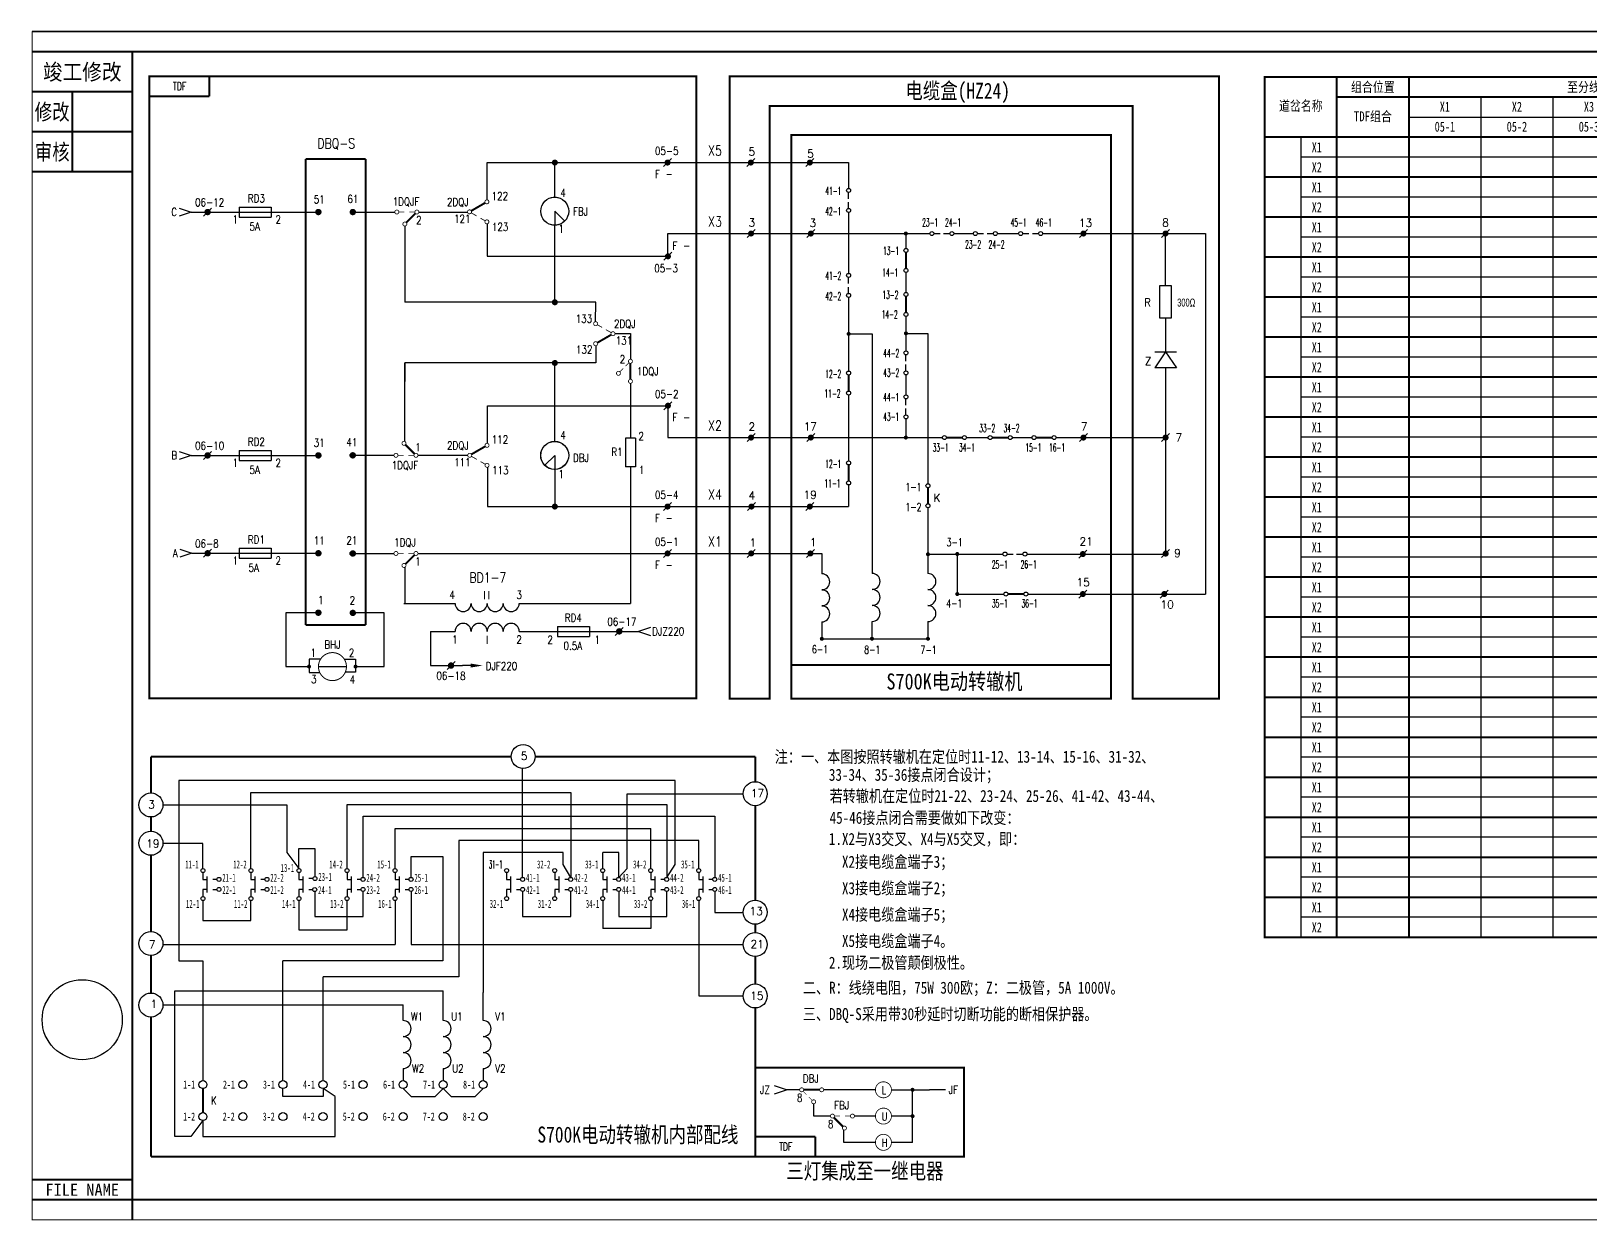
# Model space of a CAD drawing. Extents: x -408 to 269, y -621 to 26.
# Drawn here: x -408.2 to -18.5, y -620.9 to -323.5 of the extents above; entities that cross this region are included whole.
import ezdxf
from ezdxf.enums import TextEntityAlignment as Align

# ---------------------------------------------------------------- set-up
doc = ezdxf.new("R2010")
doc.units = 0
doc.header["$MEASUREMENT"] = 0
doc.linetypes.add('DASHED', pattern=[0.75, 0.5, -0.25])
for name, color, linetype in [('D2', 7, 'Continuous'), ('define', 7, 'Continuous'), ('TIE', 7, 'Continuous')]:
    doc.layers.add(name, color=color, linetype=linetype)
doc.styles.add('CHINESE', font='SimSun.ttf', dxfattribs={"width": 0.9})
doc.styles.add('GREEKC', font='greekc', dxfattribs={"width": 0.7})
doc.styles.add('HZ', font='txt.shx', dxfattribs={"width": 0.7, "bigfont": 'hztxt.shx'})
doc.styles.add('ITALICC', font='txt', dxfattribs={"width": 0.75})
doc.styles.add('ST', font='SimSun.ttf', dxfattribs={"width": 0.8})
doc.styles.get("Standard").update_dxf_attribs({"font": 'txt', "bigfont": 'hztxt.shx'})
doc.styles.add('TXT', font='txt')

# ---------------------------------------------------------------- blocks, each defined once
blk = doc.blocks.new('dlt_dc_18_d_3J+2X_outdoor_tb2')
at = {"color": 0}
for p, q in [((36, 10), (36, 0)), ((36, 0), (36, 10)), ((36, 0), (36, 10)), ((54, 10), (54, -200)), ((72, 10), (72, -200)), ((90, 10), (90, -200)), ((108, 10), (108, -200)), ((36, 5), (126, 5)), ((126, -5), (9, -5)), ((18, -5), (9, -5)), ((126, -15), (9, -15)), ((126, -25), (9, -25)), ((126, -35), (9, -35)), ((126, -45), (9, -45)), ((126, -55), (9, -55)), ((126, -65), (9, -65)), ((126, -75), (9, -75)), ((126, -85), (9, -85)), ((126, -95), (9, -95)), ((126, -105), (9, -105)), ((126, -115), (9, -115)), ((126, -125), (9, -125)), ((126, -135), (9, -135)), ((126, -145), (9, -145)), ((126, -155), (9, -155)), ((126, -165), (9, -165)), ((126, -175), (9, -175)), ((126, -185), (9, -185)), ((126, -195), (9, -195))]:
    blk.add_line(p, q, dxfattribs=at)
blk.add_line((9, 0), (9, -200))
at = {"color": 0, "const_width": 0.5}
for points in [[(126, 15), (0, 15), (0, -200), (126, -200)], [(18, 15), (18, -200)], [(36, 15), (36, -200)], [(126, 15), (126, -200)], [(18, 10), (126, 10)], [(0, 0), (126, 0)], [(126, -10), (0, -10)], [(126, -20), (0, -20)], [(126, -30), (0, -30)], [(126, -40), (0, -40)], [(126, -50), (0, -50)], [(126, -60), (0, -60)], [(126, -70), (0, -70)], [(126, -80), (0, -80)], [(126, -90), (0, -90)], [(126, -100), (0, -100)], [(126, -110), (0, -110)], [(126, -120), (0, -120)], [(126, -130), (0, -130)], [(126, -140), (0, -140)], [(126, -150), (0, -150)], [(126, -160), (0, -160)], [(126, -170), (0, -170)], [(126, -180), (0, -180)], [(126, -190), (0, -190)], [(126, -200), (0, -200)]]:
    blk.add_lwpolyline(points, dxfattribs=at)
at = {"color": 0, "style": 'CHINESE', "width": 0.8}
for s, p in [('组合位置', (27, 12.58)), ('至分线盘', (81, 12.58)), ('道岔名称', (9, 7.86)), ('TDF组合', (27, 5.23))]:
    blk.add_text(s, height=2.5, dxfattribs=at).set_placement(p, align=Align.MIDDLE)
at = {"style": 'ITALICC', "width": 0.75}
for s, p in [('X1', (45, 7.58)), ('X2', (63, 7.58)), ('X3', (81, 7.58)), ('X4', (99, 7.58)), ('X5', (117, 7.58)), ('05-1', (45, 2.58)), ('05-2', (63, 2.58)), ('05-3', (81, 2.58)), ('05-4', (99, 2.58)), ('05-5', (117, 2.58))]:
    blk.add_text(s, height=2.5, dxfattribs=at).set_placement(p, align=Align.MIDDLE)
at = {"color": 7, "style": 'ITALICC', "width": 0.75}
for s, p in [('X1', (13, -2.54)), ('X2', (13, -7.54)), ('X1', (13, -12.54)), ('X2', (13, -17.54)), ('X1', (13, -22.54)), ('X2', (13, -27.54)), ('X1', (13, -32.54)), ('X2', (13, -37.54)), ('X1', (13, -42.54)), ('X2', (13, -47.54)), ('X1', (13, -52.54)), ('X2', (13, -57.54)), ('X1', (13, -62.54)), ('X2', (13, -67.54)), ('X1', (13, -72.54)), ('X2', (13, -77.54)), ('X1', (13, -82.54)), ('X2', (13, -87.54)), ('X1', (13, -92.54)), ('X2', (13, -97.54)), ('X1', (13, -102.54)), ('X2', (13, -107.54)), ('X1', (13, -112.54)), ('X2', (13, -117.54)), ('X1', (13, -122.54)), ('X2', (13, -127.54)), ('X1', (13, -132.54)), ('X2', (13, -137.54)), ('X1', (13, -142.54)), ('X2', (13, -147.54)), ('X1', (13, -152.54)), ('X2', (13, -157.54)), ('X1', (13, -162.54)), ('X2', (13, -167.54)), ('X1', (13, -172.54)), ('X2', (13, -177.54)), ('X1', (13, -182.54)), ('X2', (13, -187.54)), ('X1', (13, -192.54)), ('X2', (13, -197.54))]:
    blk.add_text(s, height=2.5, dxfattribs=at).set_placement(p, align=Align.MIDDLE)
blk = doc.blocks.new('D')
blk.add_line((1, 1), (-1, -1))
at = {"const_width": 0.75}
blk.add_lwpolyline([(-0.375, 0, 1), (0.375, 0, 1)], format="xyb", close=True, dxfattribs=at)
blk = doc.blocks.new('D1')
at = {"const_width": 0.5}
blk.add_lwpolyline([(-0.25, 0, 1), (0.25, 0, 1)], format="xyb", close=True, dxfattribs=at)
blk = doc.blocks.new('A$C6B1B0498')
for p, q in [((95.54, 140.87), (95.54, 12.6)), ((119.17, 116.54), (119.17, 26.43))]:
    blk.add_line(p, q)
at = {"color": 0}
for p, q in [((109.2, 103.48), (109.2, 116.54)), ((110.66, 103.48), (107.66, 103.48)), ((107.66, 103.48), (107.66, 95.48)), ((110.66, 95.48), (110.66, 103.48)), ((107.66, 95.48), (110.66, 95.48)), ((109.2, 95.48), (109.2, 86.94)), ((109.2, 86.94), (106.51, 82.93)), ((106.51, 86.94), (111.9, 86.94)), ((109.2, 86.94), (111.9, 82.93)), ((111.9, 82.93), (106.51, 82.93)), ((109.2, 82.93), (109.2, 36.68)), ((94.37, 65.54), (109.17, 65.54)), ((94.37, 36.43), (109.2, 36.43))]:
    blk.add_line(p, q, dxfattribs=at)
at = {"const_width": 0.5}
for points in [[(10.25, 0.26), (0.25, 0.26), (0.25, 155.87), (122.53, 155.87), (122.53, 0.26), (100.97, 0.26), (100.97, 148.39), (10.25, 148.39), (10.25, 0.26)], [(95.54, 0.25), (15.67, 0.25), (15.67, 141.13), (95.54, 141.13), (95.54, 0.25)], [(15.67, 8.66), (95.54, 8.66)]]:
    blk.add_lwpolyline(points, dxfattribs=at)
at = {"layer": 'D2'}
for p, q in [((0.25, 155.87), (0.25, 0.26)), ((0.25, 155.87), (122.53, 155.87)), ((122.53, 0.26), (122.53, 155.87)), ((10.25, 0.26), (10.25, 148.39)), ((10.25, 148.39), (100.97, 148.39)), ((100.97, 148.39), (100.97, 0.26)), ((15.67, 141.13), (15.67, 0.25)), ((38.45, 141.13), (15.67, 141.13)), ((95.54, 141.13), (77.45, 141.13)), ((95.54, 0.25), (95.54, 141.13)), ((30.01, 134.28), (30.01, 127.81)), ((30.01, 125.24), (30.01, 126.81)), ((30.01, 122.81), (30.01, 124.37)), ((30.01, 121.81), (30.01, 106.54)), ((44.3, 116.54), (44.31, 112.77)), ((51.3, 116.54), (52.86, 116.54)), ((53.73, 116.54), (55.3, 116.54)), ((56.3, 116.54), (61.17, 116.54)), ((62.17, 116.54), (63.72, 116.54)), ((64.6, 116.54), (66.17, 116.54)), ((67.17, 116.54), (72.48, 116.54)), ((73.48, 116.54), (75.04, 116.54)), ((75.92, 116.54), (77.48, 116.54)), ((78.48, 116.54), (95.54, 116.54)), ((94.37, 116.54), (119.17, 116.54)), ((30.01, 104.01), (30.01, 105.58)), ((44.32, 106.77), (44.33, 101.81)), ((30.01, 101.58), (30.01, 103.14)), ((30.01, 100.54), (30.01, 82.15)), ((44.33, 95.81), (44.33, 87.21)), ((30.01, 91.46), (35.87, 91.46)), ((35.87, 91.46), (35.87, 31.59)), ((44.33, 91.59), (49.83, 91.59)), ((49.83, 91.59), (49.83, 53.99)), ((44.33, 84.64), (44.33, 86.21)), ((44.33, 82.21), (44.33, 83.77)), ((44.33, 81.21), (44.33, 76.21)), ((30.01, 76.15), (30.01, 59.7)), ((44.33, 73.64), (44.33, 75.21)), ((44.33, 71.21), (44.33, 72.77)), ((44.33, 70.21), (44.33, 65.54)), ((59.45, 65.54), (64.87, 65.54)), ((70.87, 65.54), (75.84, 65.54)), ((81.84, 65.54), (95.54, 65.54)), ((30.01, 53.7), (30.01, 48.3)), ((49.83, 47.99), (49.83, 31.56)), ((23.3, 36.57), (23.3, 31.48)), ((49.83, 36.43), (68.56, 36.43)), ((57.14, 36.43), (57.14, 26.43)), ((69.56, 36.43), (71.12, 36.43)), ((71.99, 36.43), (73.56, 36.43)), ((74.56, 36.43), (95.54, 36.43)), ((57.14, 26.43), (68.79, 26.43)), ((74.79, 26.43), (95.54, 26.43)), ((94.37, 26.43), (119.17, 26.43)), ((35.83, 19.56), (35.83, 15.24)), ((49.83, 19.56), (49.83, 15.24)), ((23.3, 19.48), (23.3, 15.24)), ((23.3, 15.24), (49.87, 15.24)), ((0.25, 0.26), (10.25, 0.26)), ((95.54, 0.25), (15.67, 0.25)), ((100.97, 0.26), (122.53, 0.26))]:
    blk.add_line(p, q, dxfattribs=at)
at = {"layer": 'D2', "const_width": 0.5}
for points in [[(44.05, 116.54, 1), (44.55, 116.54, 1)], [(29.76, 91.46, 1), (30.26, 91.46, 1)], [(44.08, 91.59, 1), (44.58, 91.59, 1)], [(44.05, 65.54, 1), (44.55, 65.54, 1)], [(49.58, 36.37, 1), (50.08, 36.37, 1)], [(23.05, 15.24, 1), (23.55, 15.24, 1)], [(35.58, 15.26, 1), (36.08, 15.26, 1)], [(49.58, 15.24, 1), (50.08, 15.24, 1)]]:
    blk.add_lwpolyline(points, format="xyb", close=True, dxfattribs=at)
for points in [[(44.33, 111.81), (44.33, 107.81)], [(44.33, 100.81), (44.33, 96.81)], [(30.01, 81.17), (30.01, 77.17)], [(58.44, 65.54), (54.44, 65.54)], [(69.87, 65.54), (65.87, 65.54)], [(80.84, 65.54), (76.84, 65.54)], [(30.01, 58.7), (30.01, 54.7)], [(49.83, 52.99), (49.83, 48.99)], [(73.79, 26.43), (69.79, 26.43)]]:
    blk.add_lwpolyline(points, dxfattribs=at)
at = {"layer": 'D2'}
for centre in [(30.01, 127.31), (30.01, 122.31), (50.8, 116.54), (55.8, 116.54), (61.67, 116.54), (66.67, 116.54), (72.98, 116.54), (77.98, 116.54), (44.33, 112.31), (30.01, 106.08), (44.33, 107.31), (30.01, 101.08), (44.33, 101.31), (44.33, 96.31), (44.33, 86.71), (30.01, 81.67), (44.33, 81.71), (30.01, 76.67), (44.33, 75.71), (44.33, 70.71), (53.94, 65.54), (58.94, 65.54), (65.37, 65.54), (70.37, 65.54), (76.34, 65.54), (81.34, 65.54), (30.01, 59.2), (30.01, 54.2), (49.83, 53.49), (49.83, 48.49), (69.06, 36.43), (74.06, 36.43), (69.29, 26.43), (74.29, 26.43)]:
    blk.add_circle(centre, 0.5, dxfattribs=at)
for centre in [(23.3, 29.48), (35.87, 29.59), (49.83, 29.56), (23.3, 25.48), (35.87, 25.59), (49.83, 25.56), (23.3, 21.48), (35.87, 21.59), (49.83, 21.56)]:
    blk.add_arc(centre, 2, 270, 90, dxfattribs=at)
at = {"color": 0}
for p in [(5.57, 134.28), (5.62, 116.54), (109.2, 116.54), (5.62, 65.54), (109.2, 65.54), (5.73, 48.3), (5.65, 36.57), (109.22, 36.54), (108.88, 26.43)]:
    blk.add_blockref('D', p, dxfattribs=at)
for p in [(57.14, 36.43), (57.14, 26.43)]:
    blk.add_blockref('D1', p)
at = {"layer": 'D2'}
for p in [(20.31, 134.28), (20.56, 116.54), (88.67, 116.54), (20.56, 65.54), (88.67, 65.54), (20.31, 48.3), (20.44, 36.57), (88.53, 36.43), (88.53, 26.43)]:
    blk.add_blockref('D', p, dxfattribs=at)
at = {"color": 0, "width": 0.969848}
for s, p in [('5', (5.01, 136)), ('5', (19.63, 135.5)), ('3', (5.01, 118.27)), ('3', (20.21, 118.18)), ('13', (87.49, 118.18)), ('8', (108.35, 118.28)), ('R', (103.81, 98.32)), ('Z', (104, 83.64)), ('2', (5.01, 67.27)), ('17', (18.77, 67.3)), ('7', (88.06, 67.3)), ('7', (111.7, 64.56)), ('4', (5.01, 50.03)), ('19', (18.7, 50.24)), ('K', (51.22, 49.5)), ('1', (5.25, 38.3)), ('1', (20.32, 38.37)), ('21', (87.72, 38.57)), ('9', (111.36, 35.66)), ('15', (86.96, 28.36)), ('10', (107.96, 22.81))]:
    blk.add_text(s, height=2, dxfattribs=at).set_placement(p)
at = {"color": 0}
for s, width, p, p2 in [('41-1', 0.666667, (24.16, 126.2), (28.16, 126.2)), ('42-1', 0.6, (24.16, 121.09), (28.16, 121.09)), ('23-1', 0.6, (48.38, 118.31), (52.38, 118.31)), ('24-1', 0.6, (54.1, 118.31), (58.1, 118.31)), ('45-1', 0.6, (70.48, 118.28), (74.48, 118.28)), ('46-1', 0.6, (76.76, 118.28), (80.76, 118.28)), ('13-1', 0.666667, (38.6, 111.21), (42.6, 111.21)), ('23-2', 0.545455, (59.11, 112.81), (63.11, 112.81)), ('24-2', 0.545455, (64.97, 112.81), (68.97, 112.81)), ('41-2', 0.6, (24.16, 104.97), (28.16, 104.97)), ('14-1', 0.666667, (38.4, 105.8), (42.4, 105.8)), ('42-2', 0.545455, (24.16, 99.85), (28.16, 99.85)), ('13-2', 0.6, (38.45, 100.21), (42.45, 100.21)), ('14-2', 0.6, (38.26, 95.33), (42.26, 95.33)), ('44-2', 0.545455, (38.64, 85.63), (42.64, 85.63)), ('12-2', 0.6, (24.16, 80.43), (28.16, 80.43)), ('43-2', 0.545455, (38.64, 80.75), (42.64, 80.75)), ('11-2', 0.666667, (23.97, 75.55), (27.97, 75.55)), ('44-1', 0.6, (38.64, 74.63), (42.64, 74.63)), ('43-1', 0.6, (38.64, 69.75), (42.64, 69.75)), ('33-2', 0.545455, (62.63, 66.89), (66.63, 66.89)), ('34-2', 0.545455, (68.7, 66.91), (72.7, 66.91)), ('33-1', 0.6, (50.99, 62.04), (54.99, 62.04)), ('34-1', 0.6, (57.58, 62.06), (61.58, 62.06)), ('15-1', 0.666667, (74.18, 62.05), (78.18, 62.05)), ('16-1', 0.666667, (80.09, 62.06), (84.09, 62.06)), ('12-1', 0.666667, (24.16, 57.97), (28.16, 57.97)), ('11-1', 0.75, (23.97, 53.09), (27.97, 53.09)), ('1-2', 0.857143, (44.21, 47.17), (48.21, 47.17)), ('3-1', 0.857143, (54.48, 38.37), (58.48, 38.37)), ('25-1', 0.6, (65.79, 32.8), (69.79, 32.8)), ('26-1', 0.6, (72.99, 32.85), (76.99, 32.85)), ('4-1', 0.857143, (54.38, 23.1), (58.38, 23.1)), ('35-1', 0.6, (65.79, 23.09), (69.79, 23.09)), ('36-1', 0.6, (73.2, 23.09), (77.2, 23.09)), ('6-1', 0.857143, (20.83, 11.61), (24.83, 11.61)), ('8-1', 0.857143, (33.89, 11.52), (37.89, 11.52)), ('7-1', 0.857143, (47.97, 11.47), (51.97, 11.47))]:
    blk.add_text(s, height=2, dxfattribs=dict(at, width=width)).set_placement(p, p2, align=Align.FIT)
at = {"style": 'GREEKC', "width": 0.7}
blk.add_text('300W', height=2, dxfattribs=at).set_placement((112.1, 98.28))
at = {"color": 0}
blk.add_text('1-1', height=2, dxfattribs=at).set_placement((44.21, 52.17), (48.21, 52.17), align=Align.FIT)
at = {"layer": 'D2', "style": 'ST', "width": 0.8}
blk.add_text('电缆盒(HZ24)', height=4, dxfattribs=at).set_placement((44.17, 150.22))
at = {"layer": 'D2', "style": 'ST', "width": 0.801047}
blk.add_text('S700K电动转辙机', height=4, dxfattribs=at).set_placement((39.45, 2.58), (73.45, 2.58), align=Align.FIT)
blk = doc.blocks.new('1')
blk.add_circle((0, 0), 1)
blk = doc.blocks.new('A$C5C3D65E0')
for p, q in [((134, 94.25), (10, 94.25)), ((10, 94.25), (10, 49.18)), ((95.89, 70.04), (95.89, 97.25)), ((134, 73.25), (134, 94.25)), ((28, 91.25), (107.89, 91.25)), ((28, 72.25), (28, 91.25)), ((107.89, 91.25), (107.89, 70.04)), ((122, 90.88), (151, 90.88)), ((122, 72.25), (122, 90.88)), ((6, 88.13), (37, 88.13)), ((37, 88.13), (37, 76.25)), ((52, 88.25), (131.89, 88.25)), ((52, 72.25), (52, 88.25)), ((131.89, 88.25), (131.89, 70.04)), ((56, 85.35), (143.89, 85.35)), ((56, 70.04), (56, 85.35)), ((64, 82.25), (127.89, 82.25)), ((64, 72.25), (64, 82.25)), ((127.89, 72.25), (127.89, 82.25)), ((143.89, 85.35), (143.89, 70.04)), ((16, 78.48), (6, 78.48)), ((16, 72.25), (16, 78.48)), ((139.89, 79.25), (79.93, 79.25)), ((79.93, 79.25), (79.93, 45.2)), ((139.89, 72.25), (139.89, 79.25)), ((37, 76.25), (40, 72.25)), ((40, 72.25), (40, 77.25)), ((40, 77.25), (44, 77.25)), ((44, 77.25), (44, 70.25)), ((68, 75.25), (75.93, 75.25)), ((68, 70.04), (68, 75.25)), ((75.93, 75.25), (75.93, 49.18)), ((86, 76.25), (86, 41.25)), ((106, 76.25), (86, 76.25)), ((106, 73.25), (106, 76.25)), ((119.89, 76.25), (115.89, 76.25)), ((115.89, 72.25), (115.89, 76.25)), ((119.89, 70.04), (119.89, 76.25)), ((16, 71.25), (16, 69.54)), ((17, 70.25), (17, 66.25)), ((28, 71.25), (28, 69.54)), ((29, 70.25), (29, 66.25)), ((40, 71.25), (40, 69.54)), ((41, 70.25), (41, 66.25)), ((52, 71.25), (52, 69.54)), ((53, 70.25), (53, 66.25)), ((64, 71.25), (64, 69.54)), ((65, 70.25), (65, 66.25)), ((91.89, 71.25), (91.89, 69.54)), ((92.89, 70.25), (92.89, 66.25)), ((103.89, 71.25), (103.89, 69.54)), ((104.89, 70.25), (104.89, 66.25)), ((107.89, 70.04), (106, 73.25)), ((115.89, 71.25), (115.89, 69.54)), ((116.89, 70.25), (116.89, 66.25)), ((119.89, 70.04), (122, 72.25)), ((127.89, 71.25), (127.89, 69.54)), ((128.89, 70.25), (128.89, 66.25)), ((131.89, 70.04), (134, 73.25)), ((139.89, 71.25), (139.89, 69.54)), ((140.89, 70.25), (140.89, 66.25)), ((16, 69.54), (17, 69.54)), ((17, 67.02), (16, 67.02)), ((16, 67.02), (16, 65.25)), ((19.5, 69.54), (18.5, 69.54)), ((18.5, 67.02), (19.5, 67.02)), ((28, 69.54), (29, 69.54)), ((28, 67.02), (28, 65.25)), ((29, 67.02), (28, 67.02)), ((31.5, 69.54), (30.5, 69.54)), ((30.5, 67.02), (31.5, 67.02)), ((40, 69.54), (41, 69.54)), ((40, 67.02), (40, 65.25)), ((41, 67.02), (40, 67.02)), ((42.43, 66.99), (43.43, 66.99)), ((43.5, 69.75), (42.5, 69.75)), ((43.93, 66.49), (43.93, 60.25)), ((52, 69.54), (53, 69.54)), ((52, 67.02), (52, 65.25)), ((53, 67.02), (52, 67.02)), ((55.5, 69.54), (54.5, 69.54)), ((54.5, 67.02), (55.5, 67.02)), ((56, 60.25), (56, 66.52)), ((64, 69.54), (65, 69.54)), ((64, 67.02), (64, 65.25)), ((65, 67.02), (64, 67.02)), ((67.5, 69.54), (66.5, 69.54)), ((66.5, 67.02), (67.5, 67.02)), ((68, 66.52), (68, 53.25)), ((91.89, 69.54), (92.89, 69.54)), ((92.89, 67.02), (91.89, 67.02)), ((91.89, 67.02), (91.89, 65.25)), ((95.39, 69.54), (94.39, 69.54)), ((94.39, 67.02), (95.39, 67.02)), ((95.89, 66.52), (95.89, 60.25)), ((103.89, 69.54), (104.89, 69.54)), ((104.89, 67.02), (103.89, 67.02)), ((103.89, 67.02), (103.89, 65.25)), ((107.39, 69.54), (106.39, 69.54)), ((106.39, 67.02), (107.39, 67.02)), ((107.89, 60.25), (107.89, 66.52)), ((115.89, 69.54), (116.89, 69.54)), ((116.89, 67.02), (115.89, 67.02)), ((115.89, 67.02), (115.89, 65.25)), ((119.39, 69.54), (118.39, 69.54)), ((118.39, 67.02), (119.39, 67.02)), ((119.89, 66.52), (119.89, 60.25)), ((127.89, 69.54), (128.89, 69.54)), ((127.89, 67.02), (127.89, 65.25)), ((128.89, 67.02), (127.89, 67.02)), ((131.39, 69.54), (130.39, 69.54)), ((130.39, 67.02), (131.39, 67.02)), ((131.89, 60.25), (131.89, 66.52)), ((139.89, 69.54), (140.89, 69.54)), ((139.89, 67.02), (139.89, 65.25)), ((140.89, 67.02), (139.89, 67.02)), ((143.39, 69.54), (142.39, 69.54)), ((142.39, 67.02), (143.39, 67.02)), ((143.89, 66.52), (143.89, 61.25)), ((16, 64.25), (16, 59.25)), ((28, 59.25), (28, 64.25)), ((40, 64.25), (40, 56.91)), ((52, 56.91), (52, 64.25)), ((64, 64.25), (64, 53.25)), ((115.89, 64.25), (115.89, 57.25)), ((127.89, 64.25), (127.89, 57.25)), ((139.89, 64.25), (139.89, 40.39)), ((16, 59.25), (28, 59.25)), ((43.93, 60.25), (56, 60.25)), ((95.89, 60.25), (107.89, 60.25)), ((119.89, 60.25), (131.89, 60.25)), ((143.89, 61.25), (151, 61.25)), ((40, 56.91), (52, 56.91)), ((127.89, 57.25), (115.89, 57.25)), ((5.99, 53.25), (64, 53.25)), ((68, 53.25), (151, 53.25)), ((10, 49.18), (16, 49.18)), ((16, 49.18), (16, 19.25)), ((75.93, 49.18), (36, 49.18)), ((36, 19.25), (36, 49.18)), ((79.93, 45.2), (46, 45.2)), ((46, 19.25), (46, 45.2)), ((9, 5.25), (9, 41.67)), ((9, 41.67), (76, 41.67)), ((76, 34.25), (76, 41.67)), ((86, 34.25), (86, 41.25)), ((139.89, 40.39), (151, 40.39)), ((6, 38.2), (66, 38.2)), ((66, 34.25), (66, 38.2)), ((66, 22.25), (66, 19.25)), ((76, 22.25), (76, 19.25)), ((86, 22.25), (86, 19.25)), ((36, 15.25), (36, 17.25)), ((49, 15.25), (46, 17.25)), ((46, 17.25), (46, 15.25)), ((66, 17.25), (68, 15.25)), ((76, 17.25), (74, 15.25)), ((76, 17.25), (78, 15.25)), ((84, 15.25), (86, 17.25)), ((46, 15.25), (36, 15.25)), ((49, 5.25), (49, 15.25)), ((68, 15.25), (74, 15.25)), ((78, 15.25), (84, 15.25)), ((16, 9.25), (13, 5.25)), ((16, 9.25), (16, 5.25)), ((13, 5.25), (9, 5.25)), ((16, 5.25), (49, 5.25))]:
    blk.add_line(p, q)
at = {"const_width": 0.5}
for points in [[(3, 100.25), (93, 100.25)], [(3, 91.13), (3, 100.25)], [(99, 100.25), (154, 100.25)], [(154, 100.25), (154, 93.96)], [(154, 87.96), (154, 64.32)], [(3, 81.57), (3, 85.13)], [(3, 56.51), (3, 75.57)], [(154, 58.32), (154, 56.25)], [(3, 41.13), (3, 50.51)], [(154, 50.25), (154, 43.39)], [(3, 0.25), (3, 35.13)], [(154, 37.39), (154, 0.25)], [(16, 11.25), (16, 17.25)], [(154, 0.25), (3, 0.25)]]:
    blk.add_lwpolyline(points, dxfattribs=at)
for centre, radius in [((96, 100.25), 3), ((154, 90.96), 3), ((3, 88.13), 3), ((3, 78.57), 3), ((16, 71.75), 0.5), ((28, 71.75), 0.5), ((40, 71.75), 0.5), ((44, 69.75), 0.5), ((52, 71.75), 0.5), ((64, 71.75), 0.5), ((91.89, 71.75), 0.5), ((103.89, 71.75), 0.5), ((115.89, 71.75), 0.5), ((127.89, 71.75), 0.5), ((139.89, 71.75), 0.5), ((20, 69.54), 0.5), ((20, 67.02), 0.5), ((32, 69.54), 0.5), ((32, 67.02), 0.5), ((43.93, 66.99), 0.5), ((56, 69.54), 0.5), ((56, 67.02), 0.5), ((68, 69.54), 0.5), ((68, 67.02), 0.5), ((95.89, 69.54), 0.5), ((95.89, 67.02), 0.5), ((107.89, 69.54), 0.5), ((107.89, 67.02), 0.5), ((119.89, 69.54), 0.5), ((119.89, 67.02), 0.5), ((131.89, 69.54), 0.5), ((131.89, 67.02), 0.5), ((143.89, 69.54), 0.5), ((143.89, 67.02), 0.5), ((16, 64.75), 0.5), ((28, 64.75), 0.5), ((40, 64.75), 0.5), ((52, 64.75), 0.5), ((64, 64.75), 0.5), ((91.89, 64.75), 0.5), ((103.89, 64.75), 0.5), ((115.89, 64.75), 0.5), ((127.89, 64.75), 0.5), ((139.89, 64.75), 0.5), ((154, 61.32), 3), ((3, 53.51), 3), ((154, 53.25), 3), ((154, 40.39), 3), ((3, 38.13), 3)]:
    blk.add_circle(centre, radius)
for centre in [(66, 32.25), (76, 32.25), (86, 32.25), (66, 28.25), (76, 28.25), (86, 28.25), (66, 24.25), (76, 24.25), (86, 24.25)]:
    blk.add_arc(centre, 2, 270, 90)
for p in [(16, 18.25), (26, 18.25), (36, 18.25), (46, 18.25), (56, 18.25), (66, 18.25), (76, 18.25), (86, 18.25), (16, 10.25), (26, 10.25), (36, 10.25), (46, 10.25), (56, 10.25), (66, 10.25), (76, 10.25), (86, 10.25)]:
    blk.add_blockref('1', p)
at = {"color": 0, "width": 0.969848}
for s, p in [('5', (95.42, 99.38)), ('17', (152.89, 90.08)), ('3', (2.33, 87.24)), ('19', (1.84, 77.49)), ('13', (152.54, 60.62)), ('7', (2.52, 52.26)), ('21', (152.79, 52.37)), ('1', (2.89, 37.4)), ('15', (152.77, 39.45))]:
    blk.add_text(s, height=2, dxfattribs=at).set_placement(p)
at = {"style": 'TXT'}
for s, width, p, p2 in [('11-1', 0.631381, (11.57, 72.28), (14.94, 72.28)), ('12-2', 0.505105, (23.57, 72.28), (26.94, 72.28)), ('14-2', 0.505105, (47.57, 72.28), (50.94, 72.28)), ('15-1', 0.561228, (59.57, 72.28), (62.94, 72.28)), ('32-2', 0.459186, (99.47, 72.28), (102.83, 72.28)), ('33-1', 0.505105, (111.47, 72.28), (114.83, 72.28)), ('34-2', 0.459186, (123.47, 72.28), (126.83, 72.28)), ('35-1', 0.505105, (135.47, 72.28), (138.83, 72.28)), ('21-1', 0.561228, (20.84, 68.95), (24.2, 68.95)), ('22-2', 0.459186, (32.84, 68.95), (36.2, 68.95)), ('13-1', 0.561228, (35.41, 71.4), (38.78, 71.4)), ('23-1', 0.505105, (44.84, 69.16), (48.2, 69.16)), ('24-2', 0.459186, (56.84, 68.95), (60.2, 68.95)), ('25-1', 0.505105, (68.84, 68.95), (72.2, 68.95)), ('41-1', 0.561228, (96.73, 68.95), (100.1, 68.95)), ('42-2', 0.459186, (108.73, 68.95), (112.1, 68.95)), ('43-1', 0.505105, (120.73, 68.95), (124.1, 68.95)), ('44-2', 0.459186, (132.73, 68.95), (136.1, 68.95)), ('45-1', 0.505105, (144.73, 68.95), (148.1, 68.95)), ('22-1', 0.505105, (20.84, 65.89), (24.2, 65.89)), ('21-2', 0.505105, (32.84, 65.89), (36.2, 65.89)), ('24-1', 0.505105, (44.77, 65.86), (48.14, 65.86)), ('23-2', 0.459186, (56.84, 65.89), (60.2, 65.89)), ('26-1', 0.505105, (68.84, 65.89), (72.2, 65.89)), ('42-1', 0.505105, (96.73, 65.89), (100.1, 65.89)), ('41-2', 0.505105, (108.73, 65.89), (112.1, 65.89)), ('44-1', 0.505105, (120.73, 65.89), (124.1, 65.89)), ('43-2', 0.459186, (132.73, 65.89), (136.1, 65.89)), ('46-1', 0.505105, (144.73, 65.89), (148.1, 65.89)), ('12-1', 0.561228, (11.77, 62.42), (15.13, 62.42)), ('11-2', 0.561228, (23.77, 62.42), (27.13, 62.42)), ('14-1', 0.561228, (35.77, 62.42), (39.13, 62.42)), ('13-2', 0.505105, (47.77, 62.42), (51.13, 62.42)), ('16-1', 0.561228, (59.77, 62.42), (63.13, 62.42)), ('32-1', 0.505105, (87.66, 62.42), (91.03, 62.42)), ('31-2', 0.505105, (99.66, 62.42), (103.03, 62.42)), ('34-1', 0.505105, (111.66, 62.42), (115.03, 62.42)), ('33-2', 0.459186, (123.66, 62.42), (127.03, 62.42)), ('36-1', 0.505105, (135.66, 62.42), (139.03, 62.42))]:
    blk.add_text(s, height=2, dxfattribs=dict(at, width=width)).set_placement(p, p2, align=Align.FIT)
at = {"color": 0, "width": 0.561228}
blk.add_text('31-1', height=2, dxfattribs=at).set_placement((87.47, 72.28), (90.83, 72.28), align=Align.FIT)
at = {"style": 'TXT', "width": 0.7}
for s, p in [('1-1', (11.05, 17.25)), ('2-1', (21, 17.25)), ('3-1', (31, 17.25)), ('4-1', (41, 17.25)), ('5-1', (51, 17.25)), ('6-1', (61, 17.25)), ('7-1', (71, 17.25)), ('8-1', (81, 17.25)), ('1-2', (11.05, 9.25)), ('2-2', (20.93, 9.25)), ('3-2', (30.93, 9.25)), ('4-2', (40.93, 9.25)), ('5-2', (50.93, 9.25)), ('6-2', (60.93, 9.25)), ('7-2', (70.93, 9.25)), ('8-2', (80.93, 9.25))]:
    blk.add_text(s, height=2, dxfattribs=at).set_placement(p)
at = {"layer": 'D2', "style": 'ST', "width": 0.801047}
blk.add_text('S700K电动转辙机内部配线', height=4, dxfattribs=at).set_placement((124.69, 5.83), align=Align.MIDDLE)
at = {"layer": 'TIE', "color": 0, "width": 0.8}
for s, p in [('W1', (68, 34.25)), ('U1', (78, 34.25)), ('V1', (89, 34.25)), ('W2', (68.26, 21.25)), ('U2', (78.26, 21.25)), ('V2', (89, 21.25)), ('K', (18, 13.25))]:
    blk.add_text(s, height=2, dxfattribs=at).set_placement(p)
blk = doc.blocks.new('W54')
for p, q in [((0, 0), (3, 1)), ((3, -1), (0, 0))]:
    blk.add_line(p, q)
blk = doc.blocks.new('W55')
at = {"rotation": 180}
blk.add_blockref('W54', (0, 0), dxfattribs=at)
blk = doc.blocks.new('W21')
blk.add_line((-1, -1), (1, 1))
at = {"const_width": 0.8}
blk.add_lwpolyline([(-0.4, 0, 1), (0.4, 0, 1)], format="xyb", close=True, dxfattribs=at)
blk = doc.blocks.new('144')
at = {"const_width": 0.2}
for points in [[(1, 0, -1), (0, 0, -1)], [(6, 0, -1), (5, 0, -1)], [(4, -3, -1), (3, -3, -1)]]:
    blk.add_lwpolyline(points, format="xyb", close=True, dxfattribs=at)
for points, const_width in [([(2.4, 0), (1, 0)], 0.15), ([(5, 0), (3.6, 0)], 0.15), ([(0.85, -0.35), (3.15, -2.65)], 0.5)]:
    blk.add_lwpolyline(points, dxfattribs=dict(const_width=const_width))
blk.add_lwpolyline([(5.5, -1.3, 0, 0, 0), (5.5, -2.3, 0.8, 0, 0), (5.5, -4.5, 0, 0, 0)], format="xyseb")
at = {"width": 0.8}
for tag, p in [('RELAY', (3, 2.2)), ('0', (0, -2))]:
    blk.add_attdef(tag, text='', height=2, dxfattribs=at).set_placement(p, align=Align.MIDDLE)
blk = doc.blocks.new('143')
at = {"const_width": 0.2}
for points in [[(-6, 0, 1), (-5, 0, 1)], [(-1, 0, 1), (0, 0, 1)], [(-4, -3, 1), (-3, -3, 1)]]:
    blk.add_lwpolyline(points, format="xyb", close=True, dxfattribs=at)
for points, const_width in [([(-5, 0), (-3.6, 0)], 0.15), ([(-2.4, 0), (-1, 0)], 0.15), ([(-0.85, -0.35), (-3.15, -2.65)], 0.5)]:
    blk.add_lwpolyline(points, dxfattribs=dict(const_width=const_width))
blk.add_lwpolyline([(-5.5, -1.3, 0, 0, 0), (-5.5, -2.3, 0.8, 0, 0), (-5.5, -4.5, 0, 0, 0)], format="xyseb")
at = {"width": 0.8}
for tag, p in [('RELAY', (-3, 2.2)), ('0', (0, -2))]:
    blk.add_attdef(tag, text='', height=2, dxfattribs=at).set_placement(p, align=Align.MIDDLE)
blk = doc.blocks.new('T')
blk.add_line((0, 3), (0, 0))
blk.add_lwpolyline([(0, 2, 1, 0, 0), (0, 5, 0, 0, 0)], format="xyseb")

msp = doc.modelspace()

# ---------------------------------------------------------------- linework, layer by layer
at = {"color": 7}
for p, q in [((158.39, -323.64), (-408, -323.64)), ((-408, -323.64), (158.39, -323.64)), ((-408, -323.64), (158.39, -323.64)), ((-219.48, -588.14), (-222.48, -587.14)), ((-222.48, -589.14), (-219.48, -588.14)), ((-216.22, -588.14), (-219.48, -588.14)), ((-197.29, -588.14), (-210.22, -588.14)), ((-193.29, -588.14), (-183.8, -588.14)), ((-188.01, -601.27), (-188.01, -588.14))]:
    msp.add_line(p, q, dxfattribs=at)
for p, q in [((-408, -323.64), (158.39, -323.64)), ((-408, -323.64), (158.39, -323.64)), ((-277.42, -368.53), (-277.42, -372.03)), ((-249.14, -380.11), (-249.14, -374.1)), ((-249.14, -374.1), (-244.14, -374.1)), ((-249.14, -417.1), (-249.14, -425.1)), ((-249.14, -425.1), (-244.14, -425.1)), ((-314.91, -457.58), (-314.91, -466.59)), ((-336.03, -480.54), (-338.82, -480.54)), ((-338.82, -480.54), (-338.82, -483.84)), ((-336.45, -482.34), (-329.47, -482.34)), ((-329.99, -480.47), (-327.2, -480.47)), ((-327.2, -480.47), (-327.2, -483.78)), ((-338.82, -483.84), (-336.09, -483.84)), ((-327.2, -483.78), (-329.77, -483.78)), ((-212.72, -594.71), (-212.72, -591.64)), ((-208.53, -594.71), (-212.72, -594.71)), ((-197.29, -594.71), (-202.53, -594.71)), ((-188.01, -594.71), (-193.29, -594.71)), ((-205.21, -601.27), (-205.21, -598.24)), ((-197.29, -601.27), (-205.21, -601.27)), ((-188.01, -601.27), (-193.29, -601.27))]:
    msp.add_line(p, q)
for points, const_width in [([(-408, -620.64), (173.39, -620.64), (173.39, -323.64), (-408, -323.64)], 0.2), ([(-227.33, -582.6), (-175.17, -582.6), (-175.17, -604.83), (-227.33, -604.83)], 0.5)]:
    msp.add_lwpolyline(points, close=True, dxfattribs=dict(const_width=const_width))
for points in [[(-408, -328.64, 0.5, 0.5, 0), (-383, -328.64, 0.5, 0.5, 0)], [(-408, -338.64, 0.5, 0.5, 0), (-383, -338.64, 0.5, 0.5, 0)], [(-398, -358.64, 0.5, 0.5, 0), (-398, -338.64, 0.5, 0.5, 0)], [(-408, -348.64, 0.5, 0.5, 0), (-383, -348.64, 0.5, 0.5, 0)], [(-408, -358.64, 0.5, 0.5, 0), (-383, -358.64, 0.5, 0.5, 0)], [(-294.81, -366.44, 0.5, 0.5, 0), (-298.27, -368.44, 0.5, 0.5, 0)], [(-280.24, -372.1, 0, 0, 0), (-280.24, -373.1, 0.8, 0, 0), (-280.24, -375.3, 0, 0, 0)], [(-266.76, -401.4, 0.5, 0.5, 0), (-263.3, -399.4, 0.5, 0.5, 0)], [(-260.51, -410.24, 0, 0, 0), (-260.51, -411.24, 0.8, 0, 0), (-260.51, -413.44, 0, 0, 0)], [(-317.05, -425.24, 0, 0, 0), (-317.05, -426.24, 0.8, 0, 0), (-317.05, -428.44, 0, 0, 0)], [(-294.77, -427.3, 0.5, 0.5, 0), (-298.24, -429.3, 0.5, 0.5, 0)], [(-280.2, -436.4, 0, 0, 0), (-280.2, -435.4, 0.8, 0, 0), (-280.2, -433.2, 0, 0, 0)], [(-329.61, -485.46, 0, 0, 0), (-329.61, -486.46, 0.8, 0, 0), (-329.61, -488.66, 0, 0, 0)], [(-210.72, -592.64, 0, 0, 0), (-210.72, -591.64, 0.8, 0, 0), (-210.72, -589.44, 0, 0, 0)], [(-408, -610.64, 0.5, 0.5, 0), (-383, -610.64, 0.5, 0.5, 0)]]:
    msp.add_lwpolyline(points, format="xyseb")
for points in [[(-383, -615.64, 0.5, 0.5, 0), (168.39, -615.64, 0.5, 0.5, 0), (168.39, -328.64, 0.5, 0.5, 0), (-383, -328.64, 0.5, 0.5, 0)], [(-293.88, -366.19, 0.2, 0.2, -1), (-294.88, -366.19, 0.2, 0.2, -1)], [(-298.21, -368.69, 0.2, 0.2, -1), (-299.21, -368.69, 0.2, 0.2, -1)], [(-293.88, -371.19, 0.2, 0.2, -1), (-294.88, -371.19, 0.2, 0.2, -1)], [(-267.7, -396.65, 0.2, 0.2, -1), (-266.7, -396.65, 0.2, 0.2, -1)], [(-267.7, -401.65, 0.2, 0.2, -1), (-266.7, -401.65, 0.2, 0.2, -1)], [(-263.37, -399.15, 0.2, 0.2, -1), (-262.37, -399.15, 0.2, 0.2, -1)], [(-293.84, -427.05, 0.2, 0.2, -1), (-294.84, -427.05, 0.2, 0.2, -1)], [(-298.17, -429.55, 0.2, 0.2, -1), (-299.17, -429.55, 0.2, 0.2, -1)], [(-293.84, -432.05, 0.2, 0.2, -1), (-294.84, -432.05, 0.2, 0.2, -1)]]:
    msp.add_lwpolyline(points, format="xyseb", close=True)
for points, const_width in [([(-70.86, -328.64), (-383, -328.64)], 0.5), ([(-242.08, -334.78), (-242.08, -490.26), (-378.76, -490.26), (-378.76, -334.78), (-242.08, -334.78), (-242.08, -490.26)], 0.5), ([(-296.94, -369.72), (-298.27, -368.94)], 0.2), ([(-294.81, -370.94), (-295.98, -370.27)], 0.2), ([(-266.76, -396.9), (-265.59, -397.58)], 0.2), ([(-264.64, -398.13), (-263.3, -398.9)], 0.2), ([(-260.31, -407.85), (-261.16, -408.7)], 0.15), ([(-258.87, -406.4), (-259.71, -407.25)], 0.15), ([(-258.51, -406.55), (-258.51, -410.55)], 0.5), ([(-312.45, -429.19), (-314.74, -426.9)], 0.5), ([(-316.6, -429.55), (-315.2, -429.55)], 0.15), ([(-314, -429.55), (-312.6, -429.55)], 0.15), ([(-296.9, -430.57), (-298.24, -429.8)], 0.2), ([(-294.77, -431.8), (-295.95, -431.12)], 0.2), ([(-383, -620.64), (-383, -615.64), (-408, -615.64)], 0.5)]:
    msp.add_lwpolyline(points, dxfattribs=dict(const_width=const_width))
at = {"linetype": 'ByBlock', "const_width": 0.5}
msp.add_lwpolyline([(-383, -328.64), (-383, -589.56)], dxfattribs=at)
at = {"color": 0}
for points, const_width in [([(-363.76, -339.78), (-378.76, -339.78), (-378.76, -334.78), (-362.69, -334.78)], 0.5), ([(-211.22, -588.14), (-215.22, -588.14)], 0.5), ([(-215.36, -588.49), (-214.52, -589.34)], 0.15), ([(-213.92, -589.94), (-213.07, -590.78)], 0.15), ([(-212.33, -604.83), (-227.33, -604.83), (-227.33, -599.83), (-212.33, -599.83)], 0.5)]:
    msp.add_lwpolyline(points, dxfattribs=dict(at, const_width=const_width))
for points in [[(-363.76, -334.78, 0.5, 0.5, 0), (-363.76, -339.78, 0.5, 0.5, 0)], [(-212.33, -599.83, 0.5, 0.5, 0), (-212.33, -604.83, 0.5, 0.5, 0)]]:
    msp.add_lwpolyline(points, format="xyseb", dxfattribs=at)
for points, const_width in [([(-277.77, -356.37, 1), (-277.02, -356.37, 1)], 0.75), ([(-280.92, -368.53, 1), (-273.92, -368.53, 1)], 0.25), ([(-336.88, -368.74, 1), (-336.08, -368.74, 1)], 0.8), ([(-328.28, -368.74, 1), (-327.48, -368.74, 1)], 0.8), ([(-277.77, -391.3, 1), (-277.02, -391.3, 1)], 0.75), ([(-277.77, -406.47, 1), (-277.02, -406.47, 1)], 0.75), ([(-262.01, -409.05, -1), (-261.01, -409.05, -1)], 0.2), ([(-259.01, -406.05, -1), (-258.01, -406.05, -1)], 0.2), ([(-259.01, -411.05, -1), (-258.01, -411.05, -1)], 0.2), ([(-315.6, -426.55, -1), (-314.6, -426.55, -1)], 0.2), ([(-280.92, -429.56, 1), (-273.92, -429.56, 1)], 0.25), ([(-336.88, -429.57, 1), (-336.08, -429.57, 1)], 0.8), ([(-328.28, -429.55, 1), (-327.48, -429.55, 1)], 0.8), ([(-317.6, -429.55, -1), (-316.6, -429.55, -1)], 0.2), ([(-312.6, -429.55, -1), (-311.6, -429.55, -1)], 0.2), ([(-277.77, -442.35, 1), (-277.02, -442.35, 1)], 0.75), ([(-336.88, -454.03, 1), (-336.08, -454.03, 1)], 0.8), ([(-328.28, -454.08, 1), (-327.48, -454.08, 1)], 0.8), ([(-336.88, -468.89, 1), (-336.08, -468.89, 1)], 0.8), ([(-328.28, -468.94, 1), (-327.48, -468.94, 1)], 0.8), ([(-336.47, -482.36, 1), (-329.47, -482.36, 1)], 0.25), ([(-188.26, -588.14, -1), (-187.76, -588.14, -1)], 0.5), ([(-188.26, -594.71, -1), (-187.76, -594.71, -1)], 0.5)]:
    msp.add_lwpolyline(points, format="xyb", close=True, dxfattribs=dict(const_width=const_width))
at = {"color": 0, "const_width": 0.2}
for points in [[(-215.22, -588.14, -1), (-216.22, -588.14, -1)], [(-210.22, -588.14, -1), (-211.22, -588.14, -1)], [(-212.22, -591.14, -1), (-213.22, -591.14, -1)]]:
    msp.add_lwpolyline(points, format="xyb", close=True, dxfattribs=at)
at = {"const_width": 0.2}
for points in [[(-195.29, -586.14, 1), (-195.29, -590.14, 1), (-195.29, -586.14)], [(-195.29, -592.71, 1), (-195.29, -596.71, 1), (-195.29, -592.71)], [(-195.29, -599.27, 1), (-195.29, -603.27, 1), (-195.29, -599.27)]]:
    msp.add_lwpolyline(points, format="xyb", dxfattribs=at)
at = {"color": 7}
msp.add_lwpolyline([(-179.8, -588.14), (-183.8, -588.14)], dxfattribs=at)
msp.add_circle((-277.43, -429.58), 3.5)
msp.add_circle((-395.5, -570.64), 10, dxfattribs=at)
at = {"layer": 'D2', "linetype": 'Continuous'}
for p, q in [((-294.28, -356.37), (-244.38, -356.37)), ((-294.28, -365.72), (-294.28, -356.37)), ((-277.42, -365.03), (-277.42, -356.37)), ((-368.3, -368.74), (-336.48, -368.74)), ((-356.3, -367.49), (-348.3, -367.49)), ((-356.3, -367.49), (-356.3, -369.99)), ((-356.3, -369.99), (-348.3, -369.99)), ((-348.3, -367.49), (-348.3, -369.99)), ((-328.04, -368.74), (-317.38, -368.74)), ((-311.38, -368.74), (-299.19, -368.74)), ((-274.94, -371.01), (-277.42, -368.53)), ((-314.88, -372.24), (-314.88, -391.3)), ((-294.27, -371.71), (-294.27, -379.81)), ((-277.42, -391.3), (-277.42, -372.03)), ((-294.27, -379.81), (-249.14, -379.81)), ((-267.18, -391.3), (-314.88, -391.3)), ((-267.2, -396.15), (-267.18, -391.3)), ((-262.36, -399.14), (-258.51, -399.14)), ((-258.51, -399.14), (-258.51, -405.55)), ((-267.13, -402.15), (-267.13, -406.47)), ((-267.13, -406.47), (-314.91, -406.47)), ((-314.91, -426.05), (-314.91, -406.47)), ((-314.88, -406.47), (-314.88, -411.11)), ((-277.42, -426.06), (-277.42, -406.47)), ((-258.51, -411.55), (-258.51, -425.22)), ((-294.21, -417.14), (-249.14, -417.14)), ((-294.21, -426.58), (-294.21, -417.14)), ((-356.31, -428.32), (-348.31, -428.32)), ((-356.31, -428.32), (-356.31, -430.82)), ((-348.31, -428.32), (-348.31, -430.82)), ((-259.76, -425.22), (-259.76, -432.45)), ((-257.26, -425.22), (-259.76, -425.22)), ((-257.26, -425.22), (-257.26, -432.45)), ((-368.28, -429.57), (-336.23, -429.57)), ((-356.31, -430.82), (-348.31, -430.82)), ((-328.04, -429.55), (-317.6, -429.55)), ((-311.6, -429.55), (-299.26, -429.55)), ((-294.19, -432.48), (-294.19, -442.35)), ((-279.89, -432.03), (-277.42, -429.56)), ((-277.42, -429.56), (-277.42, -442.35)), ((-257.26, -432.45), (-259.76, -432.45)), ((-258.51, -432.45), (-258.51, -466.59)), ((-294.19, -442.35), (-244.38, -442.35)), ((-368.13, -454.03), (-336.23, -454.03)), ((-328.04, -454.08), (-317.6, -454.08)), ((-311.6, -454.08), (-249.23, -454.08)), ((-249.23, -454.08), (-244.1, -454.08)), ((-249.23, -454.33), (-249.23, -454.08)), ((-315.1, -466.59), (-302.31, -466.59)), ((-286.31, -466.59), (-258.51, -466.59)), ((-336.48, -468.89), (-344.63, -468.89)), ((-344.63, -468.89), (-344.63, -482.3)), ((-320.08, -468.89), (-328.01, -468.89)), ((-320.08, -482.31), (-320.08, -468.89)), ((-308.43, -473.55), (-302.31, -473.55)), ((-308.43, -473.55), (-308.43, -482.1)), ((-286.31, -473.55), (-256.52, -473.55)), ((-276.72, -472.3), (-268.72, -472.3)), ((-276.72, -472.3), (-276.72, -474.8)), ((-276.72, -474.8), (-268.72, -474.8)), ((-268.72, -472.3), (-268.72, -474.8)), ((-344.63, -482.3), (-338.82, -482.3)), ((-327.2, -482.31), (-320.08, -482.31)), ((-308.43, -482.1), (-300.45, -482.1))]:
    msp.add_line(p, q, dxfattribs=at)
at = {"layer": 'D2'}
for p, q in [((-244.38, -356.37), (-203.98, -356.37)), ((-244.14, -374.1), (-183.69, -374.1)), ((-244.14, -425.1), (-180.55, -425.1)), ((-244.38, -442.35), (-203.98, -442.35)), ((-244.1, -454.08), (-210.69, -454.08))]:
    msp.add_line(p, q, dxfattribs=at)
at = {"layer": 'D2', "linetype": 'Continuous', "const_width": 0.5}
for points in [[(-339.64, -355.47), (-339.64, -471.98)], [(-324.64, -355.47), (-339.64, -355.47)], [(-324.64, -471.98), (-324.64, -355.47)], [(-339.64, -471.98), (-324.64, -471.98)]]:
    msp.add_lwpolyline(points, dxfattribs=at)
for points in [[(-336.73, -368.74, 1), (-336.23, -368.74, 1)], [(-328.29, -368.74, 1), (-327.79, -368.74, 1)], [(-328.13, -368.74, 1), (-327.63, -368.74, 1)], [(-336.73, -429.57, 1), (-336.23, -429.57, 1)], [(-328.54, -429.55, 1), (-328.04, -429.55, 1)], [(-336.73, -454.03, 1), (-336.23, -454.03, 1)], [(-328.54, -454.08, 1), (-328.04, -454.08, 1)], [(-328.29, -454.08, 1), (-327.79, -454.08, 1)], [(-328.13, -454.08, 1), (-327.63, -454.08, 1)], [(-336.73, -468.89, 1), (-336.23, -468.89, 1)], [(-328.29, -468.89, 1), (-327.79, -468.89, 1)]]:
    msp.add_lwpolyline(points, format="xyb", close=True, dxfattribs=at)
at = {"layer": 'D2', "linetype": 'Continuous'}
for centre in [(-277.42, -368.53), (-277.42, -429.56)]:
    msp.add_circle(centre, 3.5, dxfattribs=at)
for centre, start, end in [((-300.31, -466.59), 180, 0), ((-296.31, -466.59), 180, 0), ((-292.31, -466.59), 180, 0), ((-288.31, -466.59), 180, 0), ((-300.31, -473.55), 0, 180), ((-296.31, -473.55), 0, 180), ((-292.31, -473.55), 0, 180), ((-288.31, -473.55), 0, 180)]:
    msp.add_arc(centre, 2, start, end, dxfattribs=at)
at = {"layer": 'TIE', "color": 0}
for p, q in [((-356.31, -452.78), (-348.31, -452.78)), ((-356.31, -452.78), (-356.31, -455.28)), ((-356.31, -455.28), (-348.31, -455.28)), ((-348.31, -452.78), (-348.31, -455.28))]:
    msp.add_line(p, q, dxfattribs=at)

# ---------------------------------------------------------------- block references
for name, p in [('A$C6B1B0498', (-233.99, -490.65)), ('W55', (-368.3, -368.74)), ('W21', (-364.16, -368.74)), ('W55', (-368.28, -429.57)), ('W21', (-364.16, -429.57)), ('W55', (-368.13, -454.03)), ('W21', (-364.16, -454.03)), ('W21', (-261.31, -473.55)), ('D1', (-338.82, -482.35)), ('D1', (-327.2, -482.36)), ('W21', (-303.34, -482.1)), ('A$C5C3D65E0', (-381.33, -605.08))]:
    msp.add_blockref(name, p)
at = {"linetype": 'DASHED', "xscale": -1}
for p in [(-311.38, -368.74), (-311.6, -454.08)]:
    msp.add_blockref('144', p, dxfattribs=at)
at = {"xscale": -1}
for name, p in [('W55', (-256.52, -473.55)), ('143', (-208.53, -594.71))]:
    msp.add_blockref(name, p, dxfattribs=at)
at = {"layer": 'D2', "linetype": 'Continuous'}
for p in [(-249.23, -356.37), (-249.14, -379.81), (-249.14, -417.14), (-249.23, -442.35), (-249.23, -454.08)]:
    msp.add_blockref('D', p, dxfattribs=at)
at = {"layer": 'D2', "linetype": 'Continuous', "rotation": 270}
msp.add_blockref('T', (-300.45, -482.1), dxfattribs=at)
at = {"layer": 'define'}
msp.add_blockref('dlt_dc_18_d_3J+2X_outdoor_tb2', (-100, -350), dxfattribs=at)

# ---------------------------------------------------------------- texts
at = {"style": 'CHINESE'}
for s, width, p in [('竣工修改', 0.9, (-395.5, -333.64)), ('修改', 0.8, (-403, -343.64)), ('审核', 0.8, (-403, -353.64))]:
    msp.add_text(s, height=4, dxfattribs=dict(at, width=width)).set_placement(p, align=Align.MIDDLE)
at = {"color": 7, "linetype": 'Continuous', "style": 'HZ', "width": 0.7}
for p in [(-369.5, -338.3), (-218.06, -603.35)]:
    msp.add_text('TDF', height=2, dxfattribs=at).set_placement(p, align=Align.RIGHT)
at = {"color": 7, "width": 0.8}
for s, p in [('05-5', (-252.39, -354.46)), ('F -', (-252.39, -360.25)), ('06-12', (-367.29, -367.32)), ('122', (-293.19, -365.74)), ('4', (-276.04, -364.91)), ('1', (-357.92, -371.57)), ('2', (-347.19, -371.57)), ('121', (-302.59, -371.43)), ('123', (-293.12, -373.45)), ('F -', (-248.02, -378.15)), ('05-3', (-252.56, -383.81)), ('133', (-272.19, -396.4)), ('131', (-262.18, -401.86)), ('132', (-272.12, -404.11)), ('05-2', (-252.39, -415.23)), ('F -', (-248.02, -421.02)), ('112', (-293.15, -426.59)), ('4', (-276.04, -425.47)), ('06-10', (-367.29, -428.16)), ('111', (-302.56, -432.28)), ('113', (-293.08, -434.3)), ('05-4', (-252.39, -440.43)), ('F -', (-252.39, -446.23)), ('06-8', (-367.29, -452.61)), ('05-1', (-252.39, -452.16)), ('F -', (-252.39, -457.95)), ('06-17', (-264.29, -472.13)), ('06-18', (-306.99, -485.66))]:
    msp.add_text(s, height=2, dxfattribs=at).set_placement(p)
for s, p in [('DBJ', (-215.43, -585.31)), ('L', (-195.75, -588.23)), ('JF', (-178.99, -588.14)), ('FBJ', (-207.61, -592)), ('8', (-209.16, -596.71)), ('U', (-195.75, -594.8)), ('H', (-195.75, -601.37))]:
    msp.add_text(s, height=2, dxfattribs=at).set_placement(p, align=Align.MIDDLE_LEFT)
msp.add_text('JZ', height=2, dxfattribs=at).set_placement((-223.68, -588.14), align=Align.MIDDLE_RIGHT)
at = {"style": 'CHINESE'}
msp.add_text('FILE NAME', height=3, dxfattribs=at).set_placement((-395.5, -613.14), align=Align.MIDDLE)
at = {"color": 0, "width": 0.8}
for tag, text, p in [('2', '2', (-311.38, -370.74)), ('1', '1', (-311.6, -427.55)), ('1', '2', (-311.6, -456.08))]:
    msp.add_attdef(tag, text=text, height=2, dxfattribs=at).set_placement(p, align=Align.MIDDLE)
at = {"width": 0.8}
for tag, p in [('1', (-275.13, -373.91)), ('1', (-275.13, -435.25)), ('1', (-337.07, -479.88)), ('3', (-336.94, -486.5))]:
    msp.add_attdef(tag, text='', height=2, dxfattribs=at).set_placement(p, align=Align.RIGHT)
msp.add_attdef('2', text='', height=2, dxfattribs=at).set_placement((-260.51, -405.55), align=Align.MIDDLE)
for tag, p in [('2', (-328.87, -479.88)), ('4', (-328.7, -486.55))]:
    msp.add_attdef(tag, p, '', height=2, dxfattribs=at)
at = {"color": 1, "width": 0.8}
msp.add_attdef('8', text='0', height=2, dxfattribs=at).set_placement((-216.22, -590.14), align=Align.MIDDLE)
at = {"layer": 'D2', "color": 7, "linetype": 'Continuous', "width": 0.8}
for s, height, style, p in [('DBQ-S', 2.5, 'HZ', (-336.74, -352.85)), ('X5', 2.5, 'HZ', (-239.1, -354.64)), ('X3', 2.5, 'HZ', (-239.1, -372.38)), ('X2', 2.5, 'HZ', (-239.1, -423.38)), ('X4', 2.5, 'HZ', (-239.1, -440.62)), ('X1', 2.5, 'HZ', (-239.1, -452.35)), ('BD1-7', 2.5, 'HZ', (-298.77, -461.36)), ('注：一、本图按照转辙机在定位时11-12、13-14、15-16、31-32、', 3, 'ST', (-222.45, -506.38)), ('33-34、35-36接点闭合设计；', 3, 'ST', (-208.92, -510.9)), ('若转辙机在定位时21-22、23-24、25-26、41-42、43-44、', 3, 'ST', (-208.74, -516.19)), ('45-46接点闭合需要做如下改变：', 3, 'ST', (-208.74, -521.64)), ('1.X2与X3交叉、X4与X5交叉，即：', 3, 'ST', (-208.92, -526.94)), ('  X2接电缆盒端子3；', 3, 'ST', (-208.92, -532.64)), ('  X3接电缆盒端子2；', 3, 'ST', (-208.92, -539.24)), ('  X4接电缆盒端子5；', 3, 'ST', (-208.92, -545.83)), ('  X5接电缆盒端子4。', 3, 'ST', (-208.92, -552.42)), ('2.现场二极管颠倒极性。', 3, 'ST', (-208.92, -557.86)), ('二、R：线绕电阻，75W 300欧；Z：二极管，5A 1000V。', 3, 'ST', (-215.42, -564.11)), ('三、DBQ-S采用带30秒延时切断功能的断相保护器。', 3, 'ST', (-215.42, -570.7))]:
    msp.add_text(s, height=height, dxfattribs=dict(at, style=style)).set_placement(p)
at = {"layer": 'D2', "color": 7, "style": 'ST', "width": 0.801047}
msp.add_text('三灯集成至一继电器', height=4, dxfattribs=at).set_placement((-199.92, -608.36), align=Align.MIDDLE)
at = {"layer": 'TIE', "color": 7, "width": 0.8}
for s, p in [('RD3', (-354.1, -366.32)), ('51', (-337.65, -366.57)), ('61', (-329.24, -366.47)), ('C', (-373.24, -369.72)), ('FBJ', (-272.87, -369.6)), ('5A', (-353.69, -373.35)), ('2', (-256.5, -425.75)), ('B', (-373.22, -430.55)), ('RD2', (-354.1, -427.16)), ('31', (-337.65, -427.41)), ('41', (-329.49, -427.28)), ('R1', (-263.28, -429.7)), ('1', (-357.92, -432.41)), ('5A', (-353.69, -434.19)), ('2', (-347.19, -432.41)), ('DBJ', (-272.87, -431.19)), ('1', (-256.38, -434.19)), ('RD1', (-354.11, -451.61)), ('11', (-337.65, -451.86)), ('21', (-329.49, -451.81)), ('A', (-372.88, -455.01)), ('1', (-357.92, -456.86)), ('2', (-347.19, -456.86)), ('5A', (-353.94, -458.64)), ('4', (-303.74, -465.44)), ('I', (-295.21, -465.47)), ('I', (-294.19, -465.47)), ('3', (-287, -465.44)), ('1', (-336.58, -466.72)), ('2', (-328.68, -466.81)), ('RD4', (-274.9, -471.13)), ('1', (-303.09, -476.6)), ('I', (-294.58, -476.63)), ('2', (-287.02, -476.62)), ('2', (-279.26, -476.64)), ('1', (-267.48, -476.64)), ('DJZ220', (-253.07, -474.56)), ('0.5A', (-275.22, -478.16)), ('DJF220', (-294.67, -483.22))]:
    msp.add_text(s, height=2, dxfattribs=at).set_placement(p)
for s, p in [('2DQJ', (-301.65, -367.24)), ('2DQJ', (-259.92, -397.68)), ('2DQJ', (-301.62, -428.1)), ('1DQJF', (-314.85, -433.04)), ('1DQJ', (-314.85, -452.31))]:
    msp.add_text(s, height=2, dxfattribs=at).set_placement(p, align=Align.CENTER)
at = {"layer": 'TIE', "color": 0, "width": 0.8}
for tag, p in [('1DQJF', (-314.58, -366.24)), ('BHJ', (-332.97, -476.86))]:
    msp.add_attdef(tag, text='', height=2, dxfattribs=at).set_placement(p, align=Align.MIDDLE)
msp.add_attdef('1DQJ', text='DBJ', height=2, dxfattribs=at).set_placement((-256.88, -408.55), align=Align.MIDDLE_LEFT)

doc.saveas('drawing.dxf')
